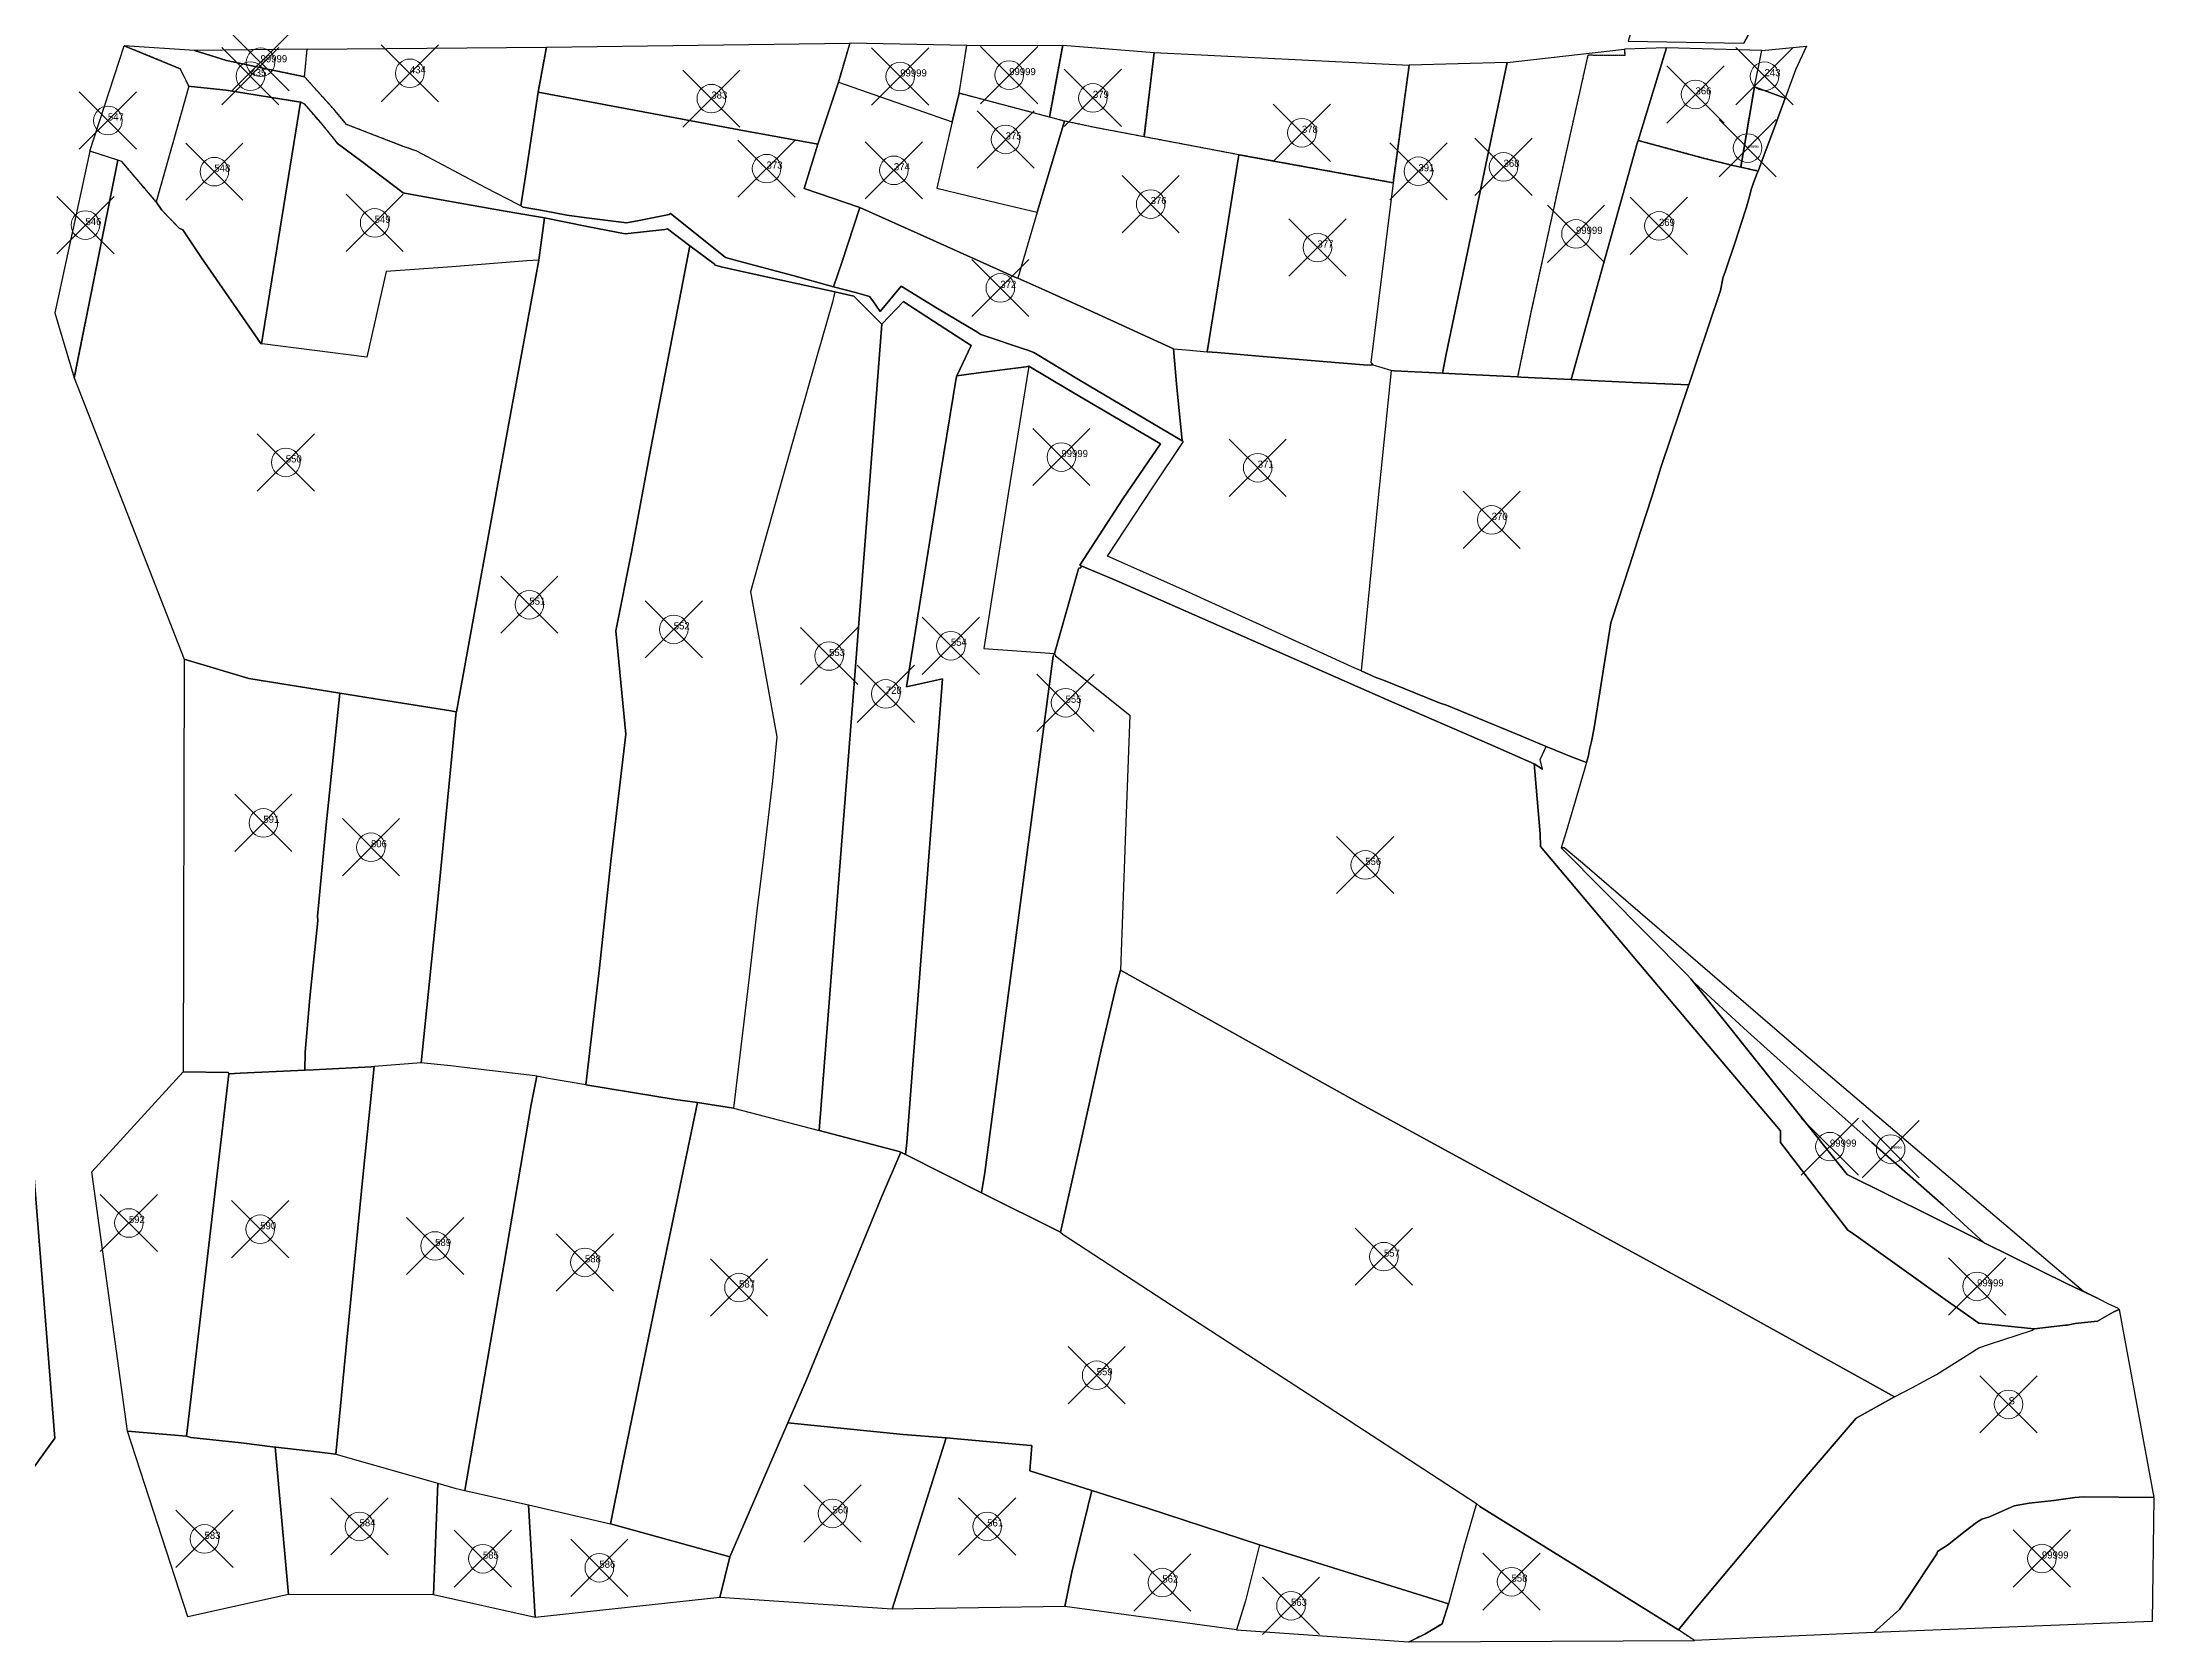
# Model space of a CAD drawing. Header units: millimetres. Extents: x -5 to 3014, y -2191 to 0.
# Drawn here: x 759 to 1497, y -1116 to -558 of the extents above; entities that cross this region are included whole.
import ezdxf

# ---------------------------------------------------------------- set-up
doc = ezdxf.new("R2010")
doc.units = ezdxf.units.MM
doc.header["$PDMODE"] = 35
doc.header["$PDSIZE"] = 10
doc.linetypes.add('DASHED', pattern=[0.75, 0.5, -0.25])
for name, color, linetype, lineweight in [('Poly_Survey_Bndry', 250, 'Continuous', 30), ('Poly_Village_Bndry', 250, 'Continuous', 30), ('Text_Survey_No', 250, 'Continuous', 0)]:
    doc.layers.add(name, color=color, linetype=linetype, lineweight=lineweight)
doc.styles.get("Standard").update_dxf_attribs({"font": 'SakalBharati.ttf'})

msp = doc.modelspace()

# ---------------------------------------------------------------- linework, layer by layer
at = {"layer": 'Poly_Survey_Bndry'}
for points in [[(1359.79, -543.82), (1350.66, -540.82), (1321.1, -532.85), (1313.42, -557.99), (1353.9, -558.63), (1355.47, -555.64)], [(716.14, -1111.9), (763.46, -1046.43), (753.6, -921.54), (745.53, -1000.34), (741.5, -1039.62), (740.08, -1048.11), (728.34, -1047.47), (716.75, -1046.53), (713.84, -1046.73), (714.89, -1085.87)]]:
    msp.add_lwpolyline(points, close=True, dxfattribs=at)
at = {"layer": 'Poly_Survey_Bndry', "linetype": 'ByBlock'}
for points in [[(775.64, -596.4), (787.75, -559.55), (807.29, -567.58), (810.3, -573.72), (798.88, -614.1), (786.87, -600.05), (785.43, -599.59)], [(862.3, -593.71), (870.8, -599.99), (885.24, -611), (885.69, -611.11), (899.24, -613.52), (920.16, -617.32), (932.54, -619.4), (934.59, -619.67), (949.53, -622.72), (962.85, -625.33), (976.7, -623.8), (977.67, -623.53), (985.4, -629.45), (993.91, -635.76), (994.3, -636.25), (996.82, -636.99), (1016.92, -641.33), (1036.16, -645.63), (1042.7, -647.14), (1052.57, -656.87), (1060.08, -648.92), (1061.67, -650.05), (1074.86, -658.63), (1083.76, -664.34), (1078.78, -674.96), (1086.33, -673.93), (1102.96, -671.85), (1103.92, -671.61), (1117.75, -679.88), (1149.96, -698.73), (1136.78, -718), (1121.79, -741.2), (1122.18, -741.36), (1134.49, -746.5), (1164.63, -759.81), (1200.43, -775.51), (1228.94, -788.13), (1264.99, -803.79), (1280.51, -810.64), (1283.44, -812.45), (1282.71, -809.12), (1284.75, -804.52), (1275.89, -800.85), (1249.92, -790.12), (1247.74, -789.38), (1238.49, -785.67), (1228.43, -781.55), (1224.64, -780.21), (1223.64, -779.75), (1220.07, -778.13), (1216.79, -776.64), (1204.09, -770.83), (1184.73, -762), (1157.37, -749.53), (1131.36, -738), (1147.15, -714.07), (1157.95, -697.96), (1157.54, -697.71), (1147.29, -691.65), (1121.85, -676.56), (1105.63, -666.81), (1103.86, -666.14), (1087.14, -660.47), (1085.69, -659.6), (1071.96, -651.43), (1059.29, -643.62), (1051.96, -652.47), (1049.39, -648.77), (1048.18, -647.23), (1043.8, -645.98), (1035.66, -643.79), (1021.46, -639.9), (1002.59, -634.87), (997.86, -633.62), (987.85, -625.57), (978.7, -618.19), (978.25, -618.53), (967.68, -620.66), (963.34, -621.51), (949.25, -619.73), (942.38, -618.74), (934.57, -617.25), (927.2, -615.93), (926.34, -615.46), (925.47, -614.99), (914.06, -609.2), (889.98, -596.39), (885.22, -594.73), (865.38, -587.04), (861.46, -582.25), (850.75, -570.4), (823.49, -564.75), (812.25, -561.17), (787.75, -559.55), (807.29, -567.58), (810.3, -573.72), (811.12, -573.84), (823.4, -575.13), (849.32, -579.26), (850.64, -579.8), (856.26, -586.29)], [(850.75, -570.4), (851.65, -560.74), (812.25, -561.17), (823.49, -564.75)], [(851.65, -560.74), (935.3, -560), (932.4, -575.74), (928, -605.1), (926.34, -615.46), (925.47, -614.99), (914.06, -609.2), (889.98, -596.39), (885.22, -594.73), (865.38, -587.04), (861.46, -582.25), (850.75, -570.4)], [(935.3, -560), (1041.38, -558.63), (1037.35, -572.31), (1030.17, -593.92), (1002.68, -588.93), (932.4, -575.74)], [(1079.55, -576.18), (1082.19, -559.42), (1041.38, -558.63), (1037.35, -572.31), (1077.16, -586.16)], [(1111.12, -584.5), (1079.55, -576.18), (1082.19, -559.42), (1115.77, -559.3)], [(1115.77, -559.3), (1147.74, -561.89), (1144.19, -591.39), (1127.56, -588.25), (1116.4, -585.89), (1111.12, -584.5)], [(1271.12, -565.36), (1312.11, -560.77), (1312.22, -562.92), (1299.32, -562.89), (1288.45, -611.33), (1279.43, -652.74), (1274.76, -675.31), (1267.41, -674.94), (1252.9, -674.26), (1248.47, -674.04), (1249.8, -667.41)], [(1316.67, -593.28), (1316.96, -592.67), (1326.78, -560.23), (1312.11, -560.77), (1312.22, -562.92), (1299.32, -562.89), (1288.45, -611.33), (1279.43, -652.74), (1274.76, -675.31), (1275.88, -675.37), (1293.54, -676.2)], [(1357.54, -573.93), (1360.13, -561.18), (1326.78, -560.23), (1316.96, -592.67), (1339.66, -598.82), (1350.01, -601.46), (1352.74, -602.04)], [(1357.54, -573.93), (1360.13, -561.18), (1375.79, -559.74), (1371.95, -567.92), (1368.29, -577.84)], [(1147.74, -561.89), (1236.85, -566.33), (1231.23, -607.45), (1177.28, -597.65), (1144.19, -591.39)], [(1231.23, -607.45), (1223.42, -670.29), (1224.11, -671.15), (1230.4, -673), (1230.56, -673.03), (1231.59, -673.22), (1248.47, -674.04), (1249.8, -667.41), (1271.12, -565.36), (1236.85, -566.33)], [(835.73, -663.71), (849.32, -579.26), (823.4, -575.13), (811.12, -573.84), (810.3, -573.72), (798.88, -614.1), (800.81, -616.99), (806.9, -623.3), (808.24, -623.88), (814.72, -633.73), (835.51, -663.68)], [(1106.81, -617.7), (1100.1, -640.84), (1099.65, -640.65), (1068.27, -626.57), (1044.9, -616.15), (1025.33, -609.45), (1030.17, -593.92), (1037.35, -572.31), (1077.16, -586.16), (1071.79, -609.34), (1092.95, -614.49)], [(1357.54, -573.93), (1352.74, -602.04), (1358.85, -603.34), (1359.94, -600.48), (1364.63, -587.76), (1368.29, -577.84)], [(849.32, -579.26), (850.64, -579.8), (856.26, -586.29), (862.3, -593.71), (870.8, -599.99), (885.24, -611), (885.69, -611.11), (899.24, -613.52), (920.16, -617.32), (932.54, -619.4), (934.59, -619.67), (932.61, -634.52), (928.49, -634.79), (902.31, -636.86), (879.33, -638.45), (872.51, -668.42), (835.96, -663.74), (835.73, -663.71)], [(1030.17, -593.92), (1002.68, -588.93), (932.4, -575.74), (928, -605.1), (926.34, -615.46), (927.2, -615.93), (934.57, -617.25), (942.38, -618.74), (949.25, -619.73), (963.34, -621.51), (967.68, -620.66), (978.25, -618.53), (978.7, -618.19), (987.85, -625.57), (997.86, -633.62), (1002.59, -634.87), (1021.46, -639.9), (1035.66, -643.79), (1038.54, -635.28), (1044.9, -616.15), (1025.33, -609.45)], [(1079.55, -576.18), (1077.16, -586.16), (1071.79, -609.34), (1092.95, -614.49), (1106.81, -617.7), (1116.4, -585.89), (1111.12, -584.5)], [(1106.81, -617.7), (1100.1, -640.84), (1108.52, -644.51), (1126.73, -652.76), (1148.9, -662.93), (1154.51, -665.51), (1158.84, -665.92), (1166.26, -666.55), (1171.37, -634.85), (1177.28, -597.65), (1144.19, -591.39), (1127.56, -588.25), (1116.4, -585.89)], [(785.43, -599.59), (775.64, -596.4), (763.46, -652.89), (770.27, -675.62)], [(1177.28, -597.65), (1231.23, -607.45), (1223.42, -670.29), (1224.11, -671.15), (1222.35, -671.22), (1204, -669.71), (1185.82, -668.22), (1169.76, -666.85), (1166.26, -666.55), (1171.37, -634.85)], [(1316.67, -593.28), (1293.54, -676.2), (1295.76, -676.3), (1314.9, -677.26), (1334.59, -678.11), (1337.54, -669.33), (1345.69, -645.1), (1346.53, -640.89), (1346.54, -640.86), (1347.43, -638.2), (1350.9, -627.85), (1352.84, -622.08), (1354.64, -616.28), (1355.87, -612.3), (1356.39, -609.81), (1357.28, -607.51), (1358.55, -604.11), (1358.85, -603.34), (1352.74, -602.04), (1350.01, -601.46), (1339.66, -598.82), (1316.96, -592.67)], [(808.24, -623.88), (806.9, -623.3), (800.81, -616.99), (798.88, -614.1), (786.87, -600.05), (785.43, -599.59), (770.27, -675.62), (808.66, -774.05), (831.25, -780.77), (863.09, -785.91), (877.64, -788.21), (901.85, -792.05), (903.77, -792.41), (903.9, -792.43), (904.94, -786.65), (913.48, -739.08), (921.83, -693.45), (932.61, -634.52), (928.49, -634.79), (902.31, -636.86), (879.33, -638.45), (872.51, -668.42), (835.96, -663.74), (835.73, -663.71), (835.51, -663.68), (814.72, -633.73)], [(903.77, -792.41), (903.9, -792.43), (904.94, -786.65), (913.48, -739.08), (921.83, -693.45), (932.61, -634.52), (934.59, -619.67), (949.53, -622.72), (962.85, -625.33), (976.7, -623.8), (977.67, -623.53), (985.4, -629.45), (971.79, -700.25), (965.03, -736.66), (959.57, -764.15), (963.05, -800.22), (957.85, -844.63), (953.8, -881.88), (949.06, -922.85), (936.07, -920.6), (931.9, -919.77), (931.4, -919.67), (909.42, -917.12), (901.88, -916.19), (898.31, -915.89), (891.56, -915.11), (894.42, -886.75), (897.25, -859.18)], [(1157.54, -697.71), (1155.49, -677.75), (1154.51, -665.51), (1148.9, -662.93), (1126.73, -652.76), (1108.52, -644.51), (1100.1, -640.84), (1099.65, -640.65), (1068.27, -626.57), (1044.9, -616.15), (1038.54, -635.28), (1035.66, -643.79), (1043.8, -645.98), (1048.18, -647.23), (1049.39, -648.77), (1051.96, -652.47), (1059.29, -643.62), (1071.96, -651.43), (1085.69, -659.6), (1087.14, -660.47), (1103.86, -666.14), (1105.63, -666.81), (1121.85, -676.56), (1147.29, -691.65)], [(988.15, -929.05), (980.35, -927.92), (949.06, -922.85), (953.8, -881.88), (957.85, -844.63), (963.05, -800.22), (959.57, -764.15), (965.03, -736.66), (971.79, -700.25), (985.4, -629.45), (993.91, -635.76), (994.3, -636.25), (996.82, -636.99), (1016.92, -641.33), (1036.16, -645.63), (1035.24, -649.21), (1030.07, -667.32), (1022.69, -693.2), (1011.59, -732.51), (1006.6, -750.46), (1015.89, -801.16), (1014.27, -816.52), (1011.06, -844.17), (1008.77, -862.91), (1006.51, -882.32), (1000.69, -930.98)], [(1000.69, -930.98), (1030.64, -938.82), (1035.43, -877.62), (1042.86, -782.65), (1047.95, -715.98), (1052.57, -656.87), (1042.7, -647.14), (1036.16, -645.63), (1035.24, -649.21), (1030.07, -667.32), (1022.69, -693.2), (1011.59, -732.51), (1006.6, -750.46), (1015.89, -801.16), (1014.27, -816.52), (1011.06, -844.17), (1008.77, -862.91), (1006.51, -882.32)], [(1059.12, -946.43), (1058.55, -946.17), (1030.64, -938.82), (1035.43, -877.62), (1042.86, -782.65), (1047.95, -715.98), (1052.57, -656.87), (1060.08, -648.92), (1061.67, -650.05), (1074.86, -658.63), (1083.76, -664.34), (1078.78, -674.96), (1078.53, -675.79), (1073.14, -708.51), (1061.2, -783.68), (1073.74, -780.94), (1061.22, -943.03), (1060.76, -947.26)], [(1060.76, -947.26), (1061.22, -943.03), (1073.74, -780.94), (1061.2, -783.68), (1073.14, -708.51), (1078.53, -675.79), (1078.78, -674.96), (1086.33, -673.93), (1102.96, -671.85), (1103.92, -671.61), (1096.68, -716.18), (1088.21, -770.3), (1112.86, -772.01), (1112.43, -773.02), (1095.86, -897.82), (1088.5, -953.55), (1087.36, -960.57)], [(1112.86, -772.01), (1121.26, -742.45), (1121.34, -742.17), (1122.1, -742.09), (1122.18, -741.36), (1121.79, -741.2), (1136.78, -718), (1149.96, -698.73), (1117.75, -679.88), (1103.92, -671.61), (1096.68, -716.18), (1088.21, -770.3)], [(1154.51, -665.51), (1158.84, -665.92), (1166.26, -666.55), (1169.76, -666.85), (1185.82, -668.22), (1204, -669.71), (1222.35, -671.22), (1224.11, -671.15), (1230.4, -673), (1230.56, -673.03), (1225.89, -718.67), (1220.07, -778.13), (1216.79, -776.64), (1204.09, -770.83), (1184.73, -762), (1157.37, -749.53), (1131.36, -738), (1147.15, -714.07), (1157.95, -697.96), (1157.54, -697.71), (1155.49, -677.75)], [(1230.56, -673.03), (1225.89, -718.67), (1220.07, -778.13), (1223.64, -779.75), (1224.64, -780.21), (1228.43, -781.55), (1238.49, -785.67), (1247.74, -789.38), (1249.92, -790.12), (1275.89, -800.85), (1284.75, -804.52), (1293.65, -808.19), (1298.83, -810.14), (1299.55, -807.67), (1299.94, -805.61), (1300.56, -802.79), (1301.47, -798.07), (1302.67, -790.63), (1307.38, -761.34), (1307.67, -760.25), (1313.89, -741.44), (1316.81, -732.32), (1317.87, -729.02), (1321.64, -717.24), (1324.99, -706.68), (1334.51, -678.37), (1334.59, -678.11), (1314.9, -677.26), (1295.76, -676.3), (1293.54, -676.2), (1275.88, -675.37), (1274.76, -675.31), (1267.41, -674.94), (1252.9, -674.26), (1248.47, -674.04), (1231.59, -673.22)], [(1112.86, -772.01), (1113.21, -772.84), (1139.28, -793.59), (1137.71, -834.28), (1135.93, -882.81), (1218.84, -928.89), (1344.17, -997.37), (1384.27, -1019.59), (1406.55, -1031.97), (1412.53, -1028.83), (1421.19, -1024.12), (1436.03, -1014.76), (1439.68, -1013.51), (1454.76, -1008.59), (1455.31, -1008.17), (1435.98, -1006.19), (1424.18, -997.95), (1391.53, -974.48), (1390.21, -973.62), (1366.66, -943), (1366.65, -938.95), (1354.46, -924.53), (1316.44, -879.51), (1282.82, -839.54), (1282.68, -835.12), (1280.51, -810.64), (1264.99, -803.79), (1228.94, -788.13), (1200.43, -775.51), (1164.63, -759.81), (1134.49, -746.5), (1122.18, -741.36), (1122.1, -742.09), (1121.34, -742.17), (1121.26, -742.45)], [(863.09, -785.91), (831.25, -780.77), (808.66, -774.05), (808.29, -918.27), (824.05, -918.52), (824.28, -919.04), (828.2, -918.71), (848.36, -917.79), (850.85, -917.7), (850.97, -911.45), (852.58, -892.38), (855.34, -865.37), (855.29, -863.89), (858.2, -833.1)], [(1115.04, -974.37), (1087.36, -960.57), (1088.5, -953.55), (1095.86, -897.82), (1112.43, -773.02), (1112.86, -772.01), (1113.21, -772.84), (1139.28, -793.59), (1137.71, -834.28), (1135.93, -882.81), (1134.49, -888.37), (1129.19, -910.63), (1122.32, -941.7)], [(863.09, -785.91), (877.64, -788.21), (901.85, -792.05), (903.77, -792.41), (897.25, -859.18), (894.42, -886.75), (891.56, -915.11), (875.14, -916.49), (874.09, -916.57), (853.8, -917.59), (850.85, -917.7), (850.97, -911.45), (852.58, -892.38), (855.34, -865.37), (855.29, -863.89), (858.2, -833.1)], [(1477.66, -997.56), (1481.55, -999.49), (1484.41, -1000.76), (1485.06, -1001.36), (1483.23, -1002.2), (1477.46, -1005.52), (1470.68, -1006.2), (1469.69, -1006.3), (1466.9, -1006.83), (1466.3, -1006.9), (1455.31, -1008.17), (1435.98, -1006.19), (1424.18, -997.95), (1391.53, -974.48), (1390.21, -973.62), (1366.66, -943), (1366.65, -938.95), (1354.46, -924.53), (1316.44, -879.51), (1282.82, -839.54), (1282.68, -835.12), (1280.51, -810.64), (1283.44, -812.45), (1282.71, -809.12), (1284.75, -804.52), (1293.65, -808.19), (1298.83, -810.14), (1294.63, -824.53), (1291.79, -834.38), (1290, -839.99), (1320.23, -870.47), (1334.04, -884.44), (1335.33, -885.82), (1347.9, -901.52), (1385.16, -948.24), (1389.95, -954.18), (1433.41, -975.74), (1437.73, -977.95), (1437.88, -978.03), (1466.81, -992.38)], [(1290, -839.99), (1291.09, -839.84), (1297.44, -845.21), (1374.72, -911.73), (1412.88, -944.24), (1450.03, -975.87), (1472.59, -995.04), (1477.66, -997.56), (1466.81, -992.38), (1437.88, -978.03), (1437.73, -977.95), (1436.51, -976.84), (1423.52, -964.96), (1398.62, -943.02), (1375.76, -922.68), (1355.16, -904.15), (1336.62, -887.21), (1335.33, -885.82), (1334.04, -884.44), (1320.23, -870.47)], [(1331.03, -1113.45), (1337.58, -1105.34), (1352.68, -1087.31), (1374.29, -1061.45), (1393.12, -1039.39), (1406.55, -1031.97), (1384.27, -1019.59), (1344.17, -997.37), (1218.84, -928.89), (1135.93, -882.81), (1134.49, -888.37), (1129.19, -910.63), (1122.32, -941.7), (1115.04, -974.37), (1115.97, -975.15), (1159.19, -1003.34), (1205.47, -1033.49), (1260.39, -1069.25), (1261.56, -1070.22), (1299.01, -1093.52)], [(1335.33, -885.82), (1336.62, -887.21), (1355.16, -904.15), (1375.76, -922.68), (1398.62, -943.02), (1423.52, -964.96), (1436.51, -976.84), (1437.73, -977.95), (1433.41, -975.74), (1389.95, -954.18), (1385.16, -948.24), (1347.9, -901.52)], [(861.65, -1051.95), (897.36, -1062.16), (903.32, -1063.82), (906.77, -1064.63), (920.49, -985.25), (929.92, -929.73), (931.9, -919.77), (931.4, -919.67), (909.42, -917.12), (901.88, -916.19), (898.31, -915.89), (891.56, -915.11), (875.14, -916.49), (871.38, -952.81), (865.55, -1012.12)], [(788.88, -1043.88), (776.37, -953.27), (808.29, -918.27), (824.05, -918.52), (824.28, -919.04), (810.84, -1033.75), (809.45, -1045.66)], [(861.65, -1051.95), (855.98, -1051.27), (840.66, -1049.52), (840.45, -1049.49), (828.57, -1047.96), (811.01, -1046.16), (809.45, -1045.66), (810.84, -1033.75), (824.28, -919.04), (828.2, -918.71), (848.36, -917.79), (850.85, -917.7), (853.8, -917.59), (874.09, -916.57), (875.14, -916.49), (871.38, -952.81), (865.55, -1012.12)], [(906.77, -1064.63), (929.05, -1069.68), (957.67, -1076.35), (961.75, -1056.08), (974.18, -995.51), (988.15, -929.05), (980.35, -927.92), (949.06, -922.85), (936.07, -920.6), (931.9, -919.77), (929.92, -929.73), (920.49, -985.25)], [(1000.69, -930.98), (1030.64, -938.82), (1058.55, -946.17), (1059.12, -946.43), (1052.47, -962.09), (1026.23, -1026.03), (1019.7, -1041.06), (999.35, -1087.88), (957.67, -1076.35), (961.75, -1056.08), (974.18, -995.51), (988.15, -929.05)], [(1060.76, -947.26), (1087.36, -960.57), (1115.04, -974.37), (1115.97, -975.15), (1159.19, -1003.34), (1205.47, -1033.49), (1260.39, -1069.25), (1256.17, -1083.66), (1250.59, -1104.29), (1184.49, -1083.63), (1145.34, -1070.89), (1125.92, -1064.73), (1104.23, -1057.84), (1104.94, -1048.96), (1104.48, -1048.93), (1080.12, -1046.73), (1075.03, -1046.3), (1060, -1045.05), (1019.7, -1041.06), (1026.23, -1026.03), (1052.47, -962.09), (1059.12, -946.43)], [(1331.03, -1113.45), (1337.58, -1105.34), (1352.68, -1087.31), (1374.29, -1061.45), (1393.12, -1039.39), (1406.55, -1031.97), (1412.53, -1028.83), (1421.19, -1024.12), (1436.03, -1014.76), (1439.68, -1013.51), (1454.76, -1008.59), (1455.31, -1008.17), (1466.3, -1006.9), (1466.9, -1006.83), (1469.69, -1006.3), (1470.68, -1006.2), (1477.46, -1005.52), (1483.23, -1002.2), (1485.06, -1001.36), (1497.13, -1067.17), (1472.61, -1066.94), (1469.54, -1067.15), (1462.22, -1068.15), (1453.57, -1069.11), (1448.36, -1070.09), (1439.77, -1073.93), (1437.01, -1074.71), (1435.15, -1075.92), (1431.17, -1078.89), (1425.06, -1083.74), (1421.55, -1086.04), (1421.29, -1086.81), (1411.41, -1101.75), (1408.31, -1106.32), (1399.25, -1114.29), (1336.6, -1117.08)], [(845.16, -1101.05), (809.98, -1108.82), (788.88, -1043.88), (809.45, -1045.66), (811.01, -1046.16), (828.57, -1047.96), (840.45, -1049.49)], [(1056.14, -1106.22), (995.89, -1102.13), (999.35, -1087.88), (1019.7, -1041.06), (1060, -1045.05), (1075.03, -1046.3)], [(1116.53, -1105.27), (1056.14, -1106.22), (1075.03, -1046.3), (1080.12, -1046.73), (1104.48, -1048.93), (1104.94, -1048.96), (1104.23, -1057.84), (1125.92, -1064.73), (1118.98, -1093.27)], [(895.83, -1101.2), (845.16, -1101.05), (840.45, -1049.49), (840.66, -1049.52), (855.98, -1051.27), (861.65, -1051.95), (897.36, -1062.16)], [(931.34, -1109.12), (895.83, -1101.2), (897.36, -1062.16), (903.32, -1063.82), (906.77, -1064.63), (929.05, -1069.68)], [(995.89, -1102.13), (931.34, -1109.12), (929.05, -1069.68), (957.67, -1076.35), (999.35, -1087.88)], [(1176.47, -1113.37), (1116.53, -1105.27), (1118.98, -1093.27), (1125.92, -1064.73), (1145.34, -1070.89), (1184.49, -1083.63), (1179.62, -1103.2)], [(1260.39, -1069.25), (1256.17, -1083.66), (1250.59, -1104.29), (1248.4, -1111.29), (1242.3, -1114.91), (1236.81, -1117.58), (1336.6, -1117.08), (1331.03, -1113.45), (1299.01, -1093.52), (1261.56, -1070.22)], [(1497.13, -1067.17), (1496.53, -1110.54), (1399.25, -1114.29), (1408.31, -1106.32), (1411.41, -1101.75), (1421.29, -1086.81), (1421.55, -1086.04), (1425.06, -1083.74), (1431.17, -1078.89), (1435.15, -1075.92), (1437.01, -1074.71), (1439.77, -1073.93), (1448.36, -1070.09), (1453.57, -1069.11), (1462.22, -1068.15), (1469.54, -1067.15), (1472.61, -1066.94)], [(1176.47, -1113.37), (1236.61, -1117.58), (1236.81, -1117.58), (1242.3, -1114.91), (1248.4, -1111.29), (1250.59, -1104.29), (1184.49, -1083.63), (1179.62, -1103.2)]]:
    msp.add_lwpolyline(points, close=True, dxfattribs=at)
at = {"layer": 'Poly_Survey_Bndry', "linetype": 'DASHED'}
for points in [[(810.3, -573.72), (807.29, -567.58), (787.75, -559.55)], [(850.75, -570.4), (851.65, -560.74)], [(932.4, -575.74), (935.3, -560)], [(1037.35, -572.31), (1041.38, -558.63)], [(1079.55, -576.18), (1082.19, -559.42)], [(1111.12, -584.5), (1115.77, -559.3)], [(1312.11, -560.77), (1312.22, -562.92), (1299.32, -562.89), (1288.45, -611.33), (1279.43, -652.74), (1274.76, -675.31)], [(1316.96, -592.67), (1326.78, -560.23)], [(850.75, -570.4), (823.49, -564.75), (812.25, -561.17)], [(1144.19, -591.39), (1147.74, -561.89)], [(1231.23, -607.45), (1236.85, -566.33)], [(810.3, -573.72), (798.88, -614.1)], [(849.32, -579.26), (823.4, -575.13), (811.12, -573.84), (810.3, -573.72)], [(889.98, -596.39), (885.22, -594.73), (865.38, -587.04), (861.46, -582.25), (850.75, -570.4)], [(1352.74, -602.04), (1357.54, -573.93)], [(862.3, -593.71), (856.26, -586.29), (850.64, -579.8), (849.32, -579.26)], [(1111.12, -584.5), (1079.55, -576.18)], [(1116.4, -585.89), (1111.12, -584.5)], [(1144.19, -591.39), (1127.56, -588.25), (1116.4, -585.89)], [(785.43, -599.59), (775.64, -596.4)], [(1177.28, -597.65), (1144.19, -591.39)], [(1231.23, -607.45), (1177.28, -597.65)], [(1316.96, -592.67), (1316.67, -593.28)], [(1352.74, -602.04), (1350.01, -601.46), (1339.66, -598.82), (1316.96, -592.67)], [(785.43, -599.59), (770.27, -675.62)], [(798.88, -614.1), (786.87, -600.05), (785.43, -599.59)], [(1358.85, -603.34), (1352.74, -602.04)], [(798.88, -614.1), (800.81, -616.99), (806.9, -623.3), (808.24, -623.88)], [(1282.71, -809.12), (1284.75, -804.52)], [(1250.59, -1104.29), (1248.4, -1111.29), (1242.3, -1114.91), (1236.81, -1117.58)], [(1336.6, -1117.08), (1331.03, -1113.45)]]:
    msp.add_lwpolyline(points, dxfattribs=at)
at = {"layer": 'Poly_Survey_Bndry'}
for points in [[(1271.12, -565.36), (1249.8, -667.41), (1248.47, -674.04)], [(1357.54, -573.93), (1360.13, -561.18)], [(1030.17, -593.92), (1037.35, -572.31)], [(1037.35, -572.31), (1077.16, -586.16)], [(1357.54, -573.93), (1368.29, -577.84)], [(849.32, -579.26), (835.73, -663.71)], [(926.34, -615.46), (928, -605.1), (932.4, -575.74)], [(932.4, -575.74), (1002.68, -588.93), (1030.17, -593.92)], [(1077.16, -586.16), (1079.55, -576.18)], [(1077.16, -586.16), (1071.79, -609.34), (1092.95, -614.49), (1106.81, -617.7)], [(1106.81, -617.7), (1116.4, -585.89)], [(934.59, -619.67), (932.54, -619.4), (920.16, -617.32), (899.24, -613.52), (885.69, -611.11), (885.24, -611), (870.8, -599.99), (862.3, -593.71)], [(926.34, -615.46), (925.47, -614.99), (914.06, -609.2), (889.98, -596.39)], [(1030.17, -593.92), (1025.33, -609.45), (1044.9, -616.15)], [(1177.28, -597.65), (1171.37, -634.85), (1166.26, -666.55)], [(1316.67, -593.28), (1293.54, -676.2)], [(1231.23, -607.45), (1223.42, -670.29), (1224.11, -671.15)], [(1035.66, -643.79), (1021.46, -639.9), (1002.59, -634.87), (997.86, -633.62), (987.85, -625.57), (978.7, -618.19), (978.25, -618.53), (967.68, -620.66), (963.34, -621.51), (949.25, -619.73), (942.38, -618.74), (934.57, -617.25), (927.2, -615.93), (926.34, -615.46)], [(934.59, -619.67), (932.61, -634.52)], [(985.4, -629.45), (977.67, -623.53), (976.7, -623.8), (962.85, -625.33), (949.53, -622.72), (934.59, -619.67)], [(1035.66, -643.79), (1038.54, -635.28), (1044.9, -616.15)], [(1044.9, -616.15), (1068.27, -626.57), (1099.65, -640.65), (1100.1, -640.84)], [(1106.81, -617.7), (1100.1, -640.84)], [(835.73, -663.71), (835.51, -663.68), (814.72, -633.73), (808.24, -623.88)], [(932.61, -634.52), (928.49, -634.79), (902.31, -636.86), (879.33, -638.45), (872.51, -668.42), (835.96, -663.74), (835.73, -663.71)], [(932.61, -634.52), (921.83, -693.45), (913.48, -739.08), (904.94, -786.65), (903.9, -792.43), (903.77, -792.41)], [(985.4, -629.45), (971.79, -700.25), (965.03, -736.66), (959.57, -764.15), (963.05, -800.22), (957.85, -844.63), (953.8, -881.88), (949.06, -922.85)], [(1036.16, -645.63), (1016.92, -641.33), (996.82, -636.99), (994.3, -636.25), (993.91, -635.76), (985.4, -629.45)], [(1100.1, -640.84), (1108.52, -644.51), (1126.73, -652.76), (1148.9, -662.93), (1154.51, -665.51)], [(1036.16, -645.63), (1035.24, -649.21), (1030.07, -667.32), (1022.69, -693.2), (1011.59, -732.51), (1006.6, -750.46), (1015.89, -801.16), (1014.27, -816.52), (1011.06, -844.17), (1008.77, -862.91), (1006.51, -882.32), (1000.69, -930.98)], [(1157.54, -697.71), (1147.29, -691.65), (1121.85, -676.56), (1105.63, -666.81), (1103.86, -666.14), (1087.14, -660.47), (1085.69, -659.6), (1071.96, -651.43), (1059.29, -643.62), (1051.96, -652.47), (1049.39, -648.77), (1048.18, -647.23), (1043.8, -645.98), (1035.66, -643.79)], [(1052.57, -656.87), (1042.7, -647.14), (1036.16, -645.63)], [(1078.78, -674.96), (1083.76, -664.34), (1074.86, -658.63), (1061.67, -650.05), (1060.08, -648.92), (1052.57, -656.87)], [(1052.57, -656.87), (1047.95, -715.98), (1042.86, -782.65), (1035.43, -877.62), (1030.64, -938.82)], [(1103.92, -671.61), (1102.96, -671.85), (1086.33, -673.93), (1078.78, -674.96)], [(1103.92, -671.61), (1096.68, -716.18), (1088.21, -770.3), (1112.86, -772.01)], [(1122.18, -741.36), (1121.79, -741.2), (1136.78, -718), (1149.96, -698.73), (1117.75, -679.88), (1103.92, -671.61)], [(1154.51, -665.51), (1158.84, -665.92), (1166.26, -666.55)], [(1154.51, -665.51), (1155.49, -677.75), (1157.54, -697.71)], [(1166.26, -666.55), (1169.76, -666.85), (1185.82, -668.22), (1204, -669.71), (1222.35, -671.22), (1224.11, -671.15)], [(1224.11, -671.15), (1230.4, -673), (1230.56, -673.03)], [(1078.78, -674.96), (1078.53, -675.79), (1073.14, -708.51), (1061.2, -783.68), (1073.74, -780.94), (1061.22, -943.03), (1060.76, -947.26)], [(1230.56, -673.03), (1225.89, -718.67), (1220.07, -778.13)], [(1230.56, -673.03), (1231.59, -673.22), (1248.47, -674.04)], [(1248.47, -674.04), (1252.9, -674.26), (1267.41, -674.94), (1274.76, -675.31)], [(1274.76, -675.31), (1275.88, -675.37), (1293.54, -676.2)], [(1293.54, -676.2), (1295.76, -676.3), (1314.9, -677.26), (1334.59, -678.11)], [(1220.07, -778.13), (1216.79, -776.64), (1204.09, -770.83), (1184.73, -762), (1157.37, -749.53), (1131.36, -738), (1147.15, -714.07), (1157.95, -697.96), (1157.54, -697.71)], [(1112.86, -772.01), (1121.26, -742.45), (1121.34, -742.17), (1122.1, -742.09), (1122.18, -741.36)], [(1280.51, -810.64), (1264.99, -803.79), (1228.94, -788.13), (1200.43, -775.51), (1164.63, -759.81), (1134.49, -746.5), (1122.18, -741.36)], [(863.09, -785.91), (831.25, -780.77), (808.66, -774.05)], [(1112.86, -772.01), (1112.43, -773.02), (1095.86, -897.82), (1088.5, -953.55), (1087.36, -960.57)], [(1112.86, -772.01), (1113.21, -772.84), (1139.28, -793.59), (1137.71, -834.28), (1135.93, -882.81)], [(1223.64, -779.75), (1220.07, -778.13)], [(1284.75, -804.52), (1275.89, -800.85), (1249.92, -790.12), (1247.74, -789.38), (1238.49, -785.67), (1228.43, -781.55), (1224.64, -780.21), (1223.64, -779.75)], [(863.09, -785.91), (858.2, -833.1), (855.29, -863.89), (855.34, -865.37), (852.58, -892.38), (850.97, -911.45), (850.85, -917.7)], [(903.77, -792.41), (901.85, -792.05), (877.64, -788.21), (863.09, -785.91)], [(903.77, -792.41), (897.25, -859.18), (894.42, -886.75), (891.56, -915.11)], [(1283.44, -812.45), (1280.51, -810.64)], [(1280.51, -810.64), (1282.68, -835.12), (1282.82, -839.54), (1316.44, -879.51), (1354.46, -924.53), (1366.65, -938.95), (1366.66, -943), (1390.21, -973.62), (1391.53, -974.48), (1424.18, -997.95), (1435.98, -1006.19), (1455.31, -1008.17)], [(1283.44, -812.45), (1282.71, -809.12)], [(1298.83, -810.14), (1293.65, -808.19), (1284.75, -804.52)], [(1291.09, -839.84), (1290, -839.99)], [(1290, -839.99), (1320.23, -870.47), (1334.04, -884.44), (1335.33, -885.82)], [(1115.04, -974.37), (1122.32, -941.7), (1129.19, -910.63), (1134.49, -888.37), (1135.93, -882.81)], [(1135.93, -882.81), (1218.84, -928.89), (1344.17, -997.37), (1384.27, -1019.59), (1406.55, -1031.97)], [(1335.33, -885.82), (1336.62, -887.21), (1355.16, -904.15), (1375.76, -922.68), (1398.62, -943.02), (1423.52, -964.96), (1436.51, -976.84)], [(1335.33, -885.82), (1347.9, -901.52), (1385.16, -948.24), (1389.95, -954.18), (1433.41, -975.74), (1437.73, -977.95)], [(891.56, -915.11), (875.14, -916.49)], [(931.9, -919.77), (931.4, -919.67), (909.42, -917.12), (901.88, -916.19), (898.31, -915.89), (891.56, -915.11)], [(753.6, -921.54), (763.46, -1046.43), (716.14, -1111.9)], [(824.28, -919.04), (824.05, -918.52), (808.29, -918.27)], [(824.28, -919.04), (810.84, -1033.75), (809.45, -1045.66)], [(850.85, -917.7), (848.36, -917.79), (828.2, -918.71), (824.28, -919.04)], [(875.14, -916.49), (874.09, -916.57), (853.8, -917.59), (850.85, -917.7)], [(861.65, -1051.95), (865.55, -1012.12), (871.38, -952.81), (875.14, -916.49)], [(906.77, -1064.63), (920.49, -985.25), (929.92, -929.73), (931.9, -919.77)], [(949.06, -922.85), (936.07, -920.6), (931.9, -919.77)], [(949.06, -922.85), (980.35, -927.92)], [(988.15, -929.05), (974.18, -995.51), (961.75, -1056.08), (957.67, -1076.35)], [(980.35, -927.92), (988.15, -929.05)], [(988.15, -929.05), (1000.69, -930.98)], [(1000.69, -930.98), (1030.64, -938.82)], [(1030.64, -938.82), (1058.55, -946.17), (1059.12, -946.43)], [(1019.7, -1041.06), (1026.23, -1026.03), (1052.47, -962.09), (1059.12, -946.43)], [(1059.12, -946.43), (1060.76, -947.26)], [(1060.76, -947.26), (1087.36, -960.57)], [(1087.36, -960.57), (1115.04, -974.37)], [(1115.04, -974.37), (1115.97, -975.15), (1159.19, -1003.34), (1205.47, -1033.49), (1260.39, -1069.25)], [(1436.51, -976.84), (1437.73, -977.95)], [(1437.73, -977.95), (1437.88, -978.03)], [(1437.88, -978.03), (1466.81, -992.38), (1477.66, -997.56)], [(1470.68, -1006.2), (1477.46, -1005.52), (1483.23, -1002.2), (1485.06, -1001.36)], [(1485.06, -1001.36), (1484.41, -1000.76)], [(1406.55, -1031.97), (1412.53, -1028.83), (1421.19, -1024.12), (1436.03, -1014.76), (1439.68, -1013.51), (1454.76, -1008.59), (1455.31, -1008.17)], [(1455.31, -1008.17), (1466.3, -1006.9)], [(1466.3, -1006.9), (1466.9, -1006.83), (1469.69, -1006.3), (1470.68, -1006.2)], [(1406.55, -1031.97), (1393.12, -1039.39), (1374.29, -1061.45), (1352.68, -1087.31), (1337.58, -1105.34), (1331.03, -1113.45)], [(809.45, -1045.66), (788.88, -1043.88)], [(809.45, -1045.66), (811.01, -1046.16), (828.57, -1047.96), (840.45, -1049.49)], [(999.35, -1087.88), (1019.7, -1041.06)], [(1019.7, -1041.06), (1060, -1045.05), (1075.03, -1046.3)], [(1075.03, -1046.3), (1056.14, -1106.22)], [(1075.03, -1046.3), (1080.12, -1046.73), (1104.48, -1048.93), (1104.94, -1048.96), (1104.23, -1057.84), (1125.92, -1064.73)], [(840.45, -1049.49), (840.66, -1049.52), (855.98, -1051.27), (861.65, -1051.95)], [(840.45, -1049.49), (845.16, -1101.05)], [(861.65, -1051.95), (897.36, -1062.16)], [(897.36, -1062.16), (895.83, -1101.2)], [(897.36, -1062.16), (903.32, -1063.82), (906.77, -1064.63)], [(906.77, -1064.63), (929.05, -1069.68)], [(929.05, -1069.68), (957.67, -1076.35)], [(929.05, -1069.68), (931.34, -1109.12)], [(1125.92, -1064.73), (1118.98, -1093.27), (1116.53, -1105.27)], [(1125.92, -1064.73), (1145.34, -1070.89), (1184.49, -1083.63)], [(1260.39, -1069.25), (1256.17, -1083.66), (1250.59, -1104.29)], [(1260.39, -1069.25), (1261.56, -1070.22), (1299.01, -1093.52), (1331.03, -1113.45)], [(1497.13, -1067.17), (1472.61, -1066.94), (1469.54, -1067.15), (1462.22, -1068.15), (1453.57, -1069.11), (1448.36, -1070.09), (1439.77, -1073.93), (1437.01, -1074.71), (1435.15, -1075.92), (1431.17, -1078.89), (1425.06, -1083.74), (1421.55, -1086.04), (1421.29, -1086.81), (1411.41, -1101.75), (1408.31, -1106.32), (1399.25, -1114.29)], [(957.67, -1076.35), (999.35, -1087.88)], [(1184.49, -1083.63), (1179.62, -1103.2), (1176.47, -1113.37)], [(1184.49, -1083.63), (1250.59, -1104.29)], [(999.35, -1087.88), (995.89, -1102.13)]]:
    msp.add_lwpolyline(points, dxfattribs=at)
at = {"layer": 'Poly_Village_Bndry'}
for points in [[(1359.79, -543.82), (1355.47, -555.64), (1353.9, -558.63)], [(1375.79, -559.74), (1371.95, -567.92), (1368.29, -577.84)], [(1368.29, -577.84), (1364.63, -587.76), (1359.94, -600.48), (1358.85, -603.34)], [(1358.85, -603.34), (1358.55, -604.11), (1357.28, -607.51), (1356.39, -609.81), (1355.87, -612.3), (1354.64, -616.28), (1352.84, -622.08), (1350.9, -627.85), (1347.43, -638.2), (1346.54, -640.86)], [(1346.54, -640.86), (1346.53, -640.89), (1345.69, -645.1), (1337.54, -669.33), (1334.59, -678.11)], [(1334.59, -678.11), (1334.51, -678.37), (1324.99, -706.68), (1321.64, -717.24), (1317.87, -729.02), (1316.81, -732.32)], [(1316.81, -732.32), (1313.89, -741.44), (1307.67, -760.25), (1307.38, -761.34), (1302.67, -790.63), (1301.47, -798.07), (1300.56, -802.79), (1299.94, -805.61), (1299.55, -807.67), (1298.83, -810.14)], [(1298.83, -810.14), (1294.63, -824.53), (1291.79, -834.38), (1290, -839.99)], [(1291.09, -839.84), (1297.44, -845.21), (1374.72, -911.73), (1412.88, -944.24), (1450.03, -975.87), (1472.59, -995.04), (1477.66, -997.56)], [(1477.66, -997.56), (1481.55, -999.49), (1484.41, -1000.76)]]:
    msp.add_lwpolyline(points, dxfattribs=at)
at = {"layer": 'Text_Survey_No'}
for p in [(831.81, -570.18), (835.37, -565.32), (887.55, -569.18), (1058.96, -570.3), (1097.05, -569.82), (1361.09, -570.21), (992.94, -578.04), (1126.31, -577.78), (1336.96, -576.56), (782.01, -585.68), (1095.81, -592.31), (1199.36, -589.98), (1355.17, -595.32), (819.22, -603.57), (1012.25, -602.51), (1056.75, -603.1), (1240.09, -603.43), (1269.85, -601.89), (1146.5, -614.9), (774.16, -622.25), (875.26, -621.47), (1324.17, -622.52), (1295.17, -625.32), (1204.79, -630.09), (1093.96, -644.23), (1115.29, -703.35), (844.18, -705.23), (1183.91, -707.09), (1265.71, -725.33), (929.33, -754.98), (979.8, -763.6), (1076.67, -769.34), (1034.09, -772.92), (1053.9, -786.15), (1116.76, -789.27), (836.35, -831.27), (873.96, -839.78), (1221.52, -845.97), (1383.94, -944.46), (1405.17, -945.32), (789.34, -971.15), (835.25, -973.32), (896.38, -979.19), (1228.03, -982.92), (948.74, -984.94), (1002.61, -993.72), (1435.37, -993.32), (1127.63, -1024.39), (1446.37, -1034.57), (1035.3, -1072.71), (869.96, -1077.23), (1089.36, -1077.25), (815.78, -1081.61), (913.08, -1088.53), (953.79, -1091.71), (1458.04, -1088.46), (1150.59, -1096.86), (1272.65, -1096.57), (1195.56, -1105)]:
    msp.add_point(p, dxfattribs=at)

# ---------------------------------------------------------------- texts
at = {"layer": 'Text_Survey_No', "linetype": 'DASHED'}
for s, height, p in [('435', 2.5, (831.81, -570.18)), ('99999', 2.5, (835.37, -565.32)), ('434', 2.5, (887.55, -569.18)), ('99999', 2.5, (1058.96, -570.3)), ('99999', 2.5, (1097.05, -569.82)), ('243', 2.5, (1361.09, -570.21)), ('383', 2.5, (992.94, -578.04)), ('379', 2.5, (1126.31, -577.78)), ('366', 2.5, (1336.96, -576.56)), ('547', 2.5, (782.01, -585.68)), ('375', 2.5, (1095.81, -592.31)), ('378', 2.5, (1199.36, -589.98)), ('99999', 1, (1355.17, -595.32)), ('548', 2.5, (819.22, -603.57)), ('373', 2.5, (1012.25, -602.51)), ('374', 2.5, (1056.75, -603.1)), ('391', 2.5, (1240.09, -603.43)), ('368', 2.5, (1269.85, -601.89)), ('376', 2.5, (1146.5, -614.9)), ('546', 2.5, (774.16, -622.25)), ('549', 2.5, (875.26, -621.47)), ('369', 2.5, (1324.17, -622.52)), ('99999', 2.5, (1295.17, -625.32)), ('377', 2.5, (1204.79, -630.09)), ('372', 2.5, (1093.96, -644.23)), ('99999', 2.5, (1115.29, -703.35)), ('550', 2.5, (844.18, -705.23)), ('371', 2.5, (1183.91, -707.09)), ('370', 2.5, (1265.71, -725.33)), ('551', 2.5, (929.33, -754.98)), ('552', 2.5, (979.8, -763.6)), ('554', 2.5, (1076.67, -769.34)), ('553', 2.5, (1034.09, -772.92)), ('728', 2.5, (1053.9, -786.15)), ('555', 2.5, (1116.76, -789.27)), ('591', 2.5, (836.35, -831.27)), ('806', 2.5, (873.96, -839.78)), ('556', 2.5, (1221.52, -845.97)), ('99999', 2.5, (1383.94, -944.46)), ('99999', 1, (1405.17, -945.32)), ('592', 2.5, (789.34, -971.15)), ('590', 2.5, (835.25, -973.32)), ('589', 2.5, (896.38, -979.19)), ('557', 2.5, (1228.03, -982.92)), ('588', 2.5, (948.74, -984.94)), ('587', 2.5, (1002.61, -993.72)), ('99999', 2.5, (1435.37, -993.32)), ('559', 2.5, (1127.63, -1024.39)), ('S', 2.5, (1446.37, -1034.57)), ('560', 2.5, (1035.3, -1072.71)), ('584', 2.5, (869.96, -1077.23)), ('561', 2.5, (1089.36, -1077.25)), ('583', 2.5, (815.78, -1081.61)), ('585', 2.5, (913.08, -1088.53)), ('586', 2.5, (953.79, -1091.71)), ('99999', 2.5, (1458.04, -1088.46)), ('562', 2.5, (1150.59, -1096.86)), ('558', 2.5, (1272.65, -1096.57)), ('563', 2.5, (1195.56, -1105))]:
    msp.add_text(s, height=height, dxfattribs=at).set_placement(p)

doc.saveas('drawing.dxf')
